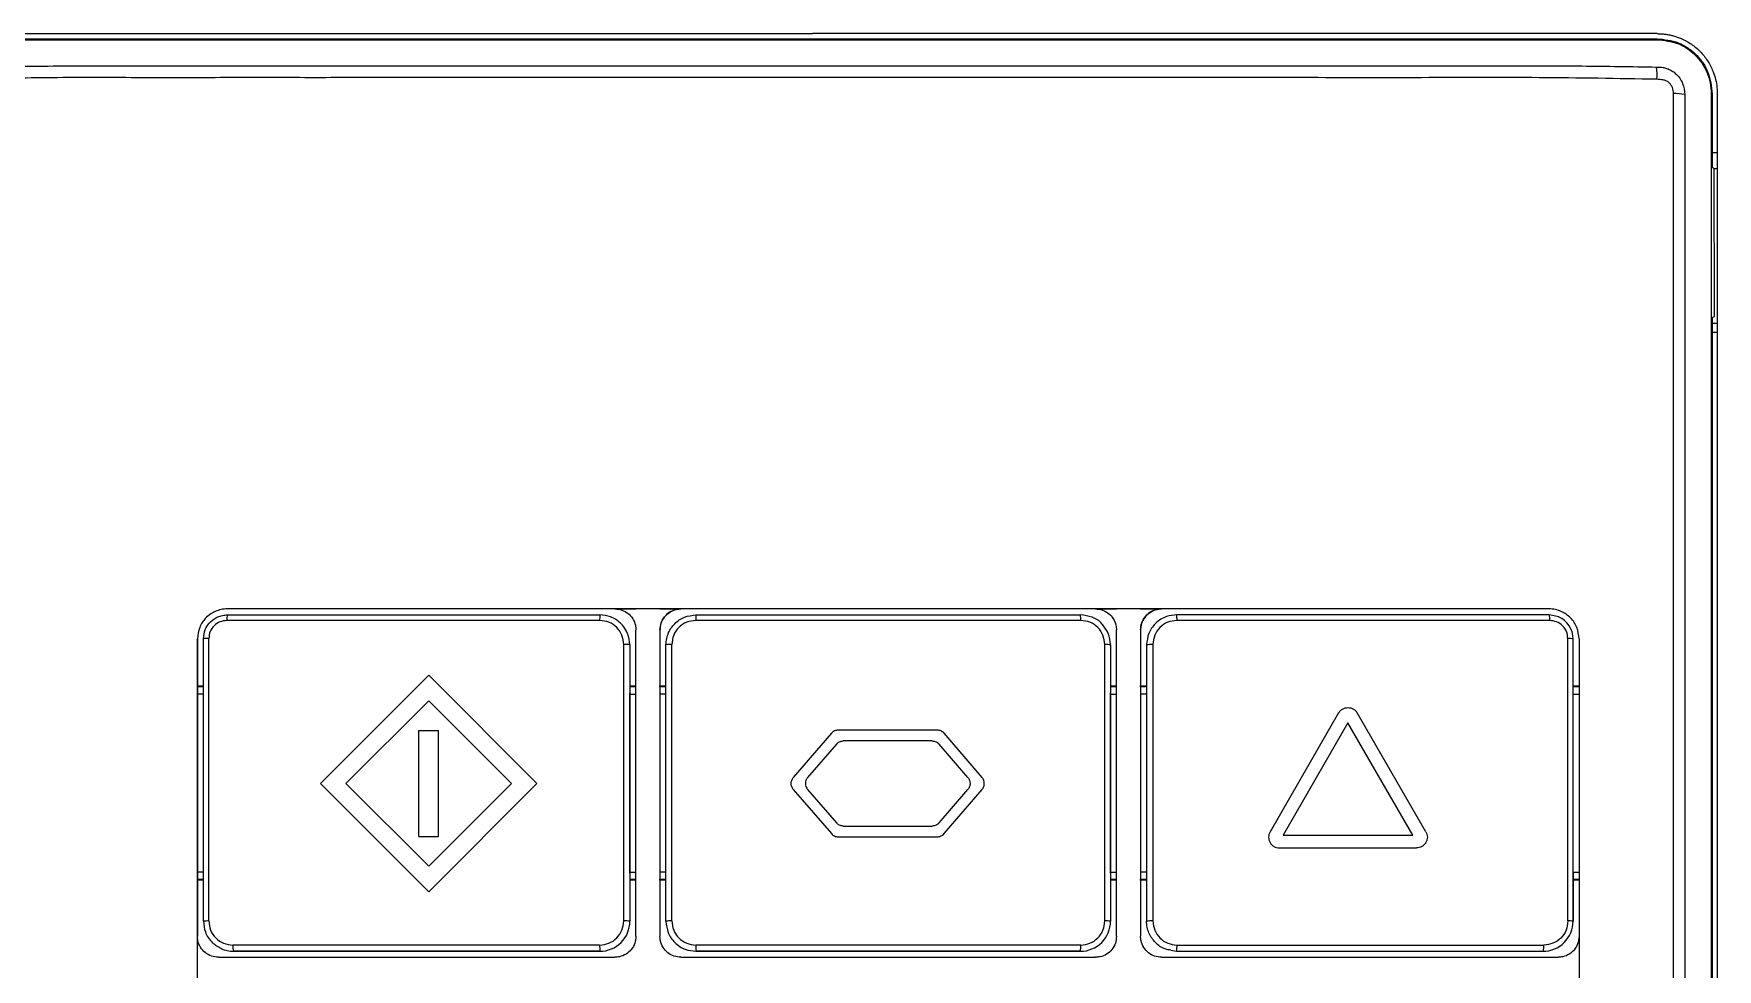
# Model space of a CAD drawing. Header units: inches. Extents: x 15 to 148, y 10 to 111.
# Drawn here: x 136.38 to 137.921, y 103.511 to 104.367 of the extents above; entities that cross this region are included whole.
import ezdxf

# ---------------------------------------------------------------- set-up
doc = ezdxf.new("R2010")
doc.units = ezdxf.units.IN
doc.header["$MEASUREMENT"] = 0
doc.layers.add('BLK_12AWG', color=7, linetype='Continuous')

# ---------------------------------------------------------------- blocks, each defined once
blk = doc.blocks.new('Varia')
at = {"color": 7, "linetype": 'Continuous'}
for p, q in [((165.0473, 105.9216), (165.0473, 105.9234)), ((165.1481, 105.8226), (165.1463, 105.8226)), ((165.1481, 105.8226), (165.1481, 105.6878)), ((165.1481, 105.7153), (165.1573, 105.7153)), ((165.1518, 105.6859), (165.1481, 105.6878)), ((165.1523, 105.4149), (165.1518, 105.6859)), ((165.1518, 105.6859), (165.1573, 105.6859)), ((165.1481, 105.4128), (165.1523, 105.4149)), ((165.1573, 105.4021), (165.1481, 105.4021)), ((165.1573, 105.3853), (165.1481, 105.3853)), ((162.4292, 104.8793), (162.4292, 104.8793)), ((163.1333, 104.8637), (163.1333, 104.8637)), ((163.1387, 104.8793), (163.1772, 104.8793)), ((163.1387, 104.8793), (163.1387, 104.8793)), ((163.2212, 104.8793), (163.1772, 104.8793)), ((163.2212, 104.8793), (163.2597, 104.8793)), ((163.5006, 104.8793), (163.2597, 104.8793)), ((163.2597, 104.8793), (163.2597, 104.8793)), ((163.5006, 104.8581), (163.287, 104.8581)), ((163.2872, 104.8683), (163.5006, 104.8683)), ((164.0187, 104.8793), (163.5006, 104.8793)), ((163.5006, 104.8683), (163.9912, 104.8683)), ((163.9917, 104.8581), (163.5006, 104.8581)), ((164.0133, 104.8637), (164.0133, 104.8637)), ((164.0187, 104.8793), (164.0572, 104.8793)), ((164.0187, 104.8793), (164.0187, 104.8793)), ((164.1012, 104.8793), (164.0572, 104.8793)), ((164.1012, 104.8793), (164.1397, 104.8793)), ((164.1397, 104.8793), (164.1397, 104.8793)), ((164.8492, 104.8793), (164.8492, 104.8793)), ((164.8669, 104.8646), (164.8669, 104.8646)), ((162.3742, 104.8243), (162.3742, 104.8243)), ((162.3742, 104.8243), (162.3742, 104.7382)), ((162.3852, 104.3073), (162.3852, 104.8243)), ((162.3951, 104.3078), (162.3951, 104.825)), ((163.1772, 104.2798), (163.1772, 104.8408)), ((163.2212, 104.8408), (163.2212, 104.2798)), ((163.2212, 104.8408), (163.2212, 104.7382)), ((163.2212, 104.8408), (163.2212, 104.8408)), ((164.0572, 104.2798), (164.0572, 104.8408)), ((164.1012, 104.8408), (164.1012, 104.2798)), ((164.1012, 104.8408), (164.1012, 104.8408)), ((164.1012, 104.8408), (164.1012, 104.7382)), ((164.8837, 104.3078), (164.8837, 104.825)), ((164.8932, 104.3073), (164.8932, 104.8243)), ((164.8932, 104.8243), (164.8932, 104.8243)), ((164.8932, 104.7253), (164.8932, 104.8243)), ((163.1549, 104.3078), (163.1549, 104.814)), ((163.1662, 104.8133), (163.1662, 104.3073)), ((163.1662, 104.8133), (163.1662, 104.7253)), ((163.1662, 104.8133), (163.1662, 104.8133)), ((163.2322, 104.3073), (163.2322, 104.8133)), ((163.243, 104.3078), (163.243, 104.814)), ((164.0358, 104.3078), (164.0358, 104.814)), ((164.0462, 104.8133), (164.0462, 104.3073)), ((164.0462, 104.8133), (164.0462, 104.7253)), ((164.0462, 104.8133), (164.0462, 104.8133)), ((164.1122, 104.8133), (164.1122, 104.3073)), ((164.1239, 104.814), (164.1239, 104.3078)), ((162.3742, 104.7363), (162.3742, 104.7382)), ((162.3742, 104.7382), (162.3852, 104.7382)), ((162.3742, 104.7363), (162.3742, 104.3843)), ((162.3852, 104.7363), (162.3742, 104.7363)), ((162.7977, 104.7577), (162.5996, 104.5596)), ((162.9959, 104.5596), (162.7977, 104.7577)), ((162.9959, 104.5596), (162.7977, 104.7577)), ((163.1662, 104.7382), (163.1772, 104.7382)), ((163.1772, 104.7363), (163.1662, 104.7363)), ((163.2212, 104.7363), (163.2212, 104.7382)), ((163.2212, 104.7382), (163.2322, 104.7382)), ((163.2212, 104.7363), (163.2212, 104.3843)), ((163.2322, 104.7363), (163.2212, 104.7363)), ((164.0462, 104.7382), (164.0572, 104.7382)), ((164.0572, 104.7363), (164.0462, 104.7363)), ((164.1012, 104.7363), (164.1012, 104.7382)), ((164.1012, 104.7382), (164.1122, 104.7382)), ((164.1012, 104.7363), (164.1012, 104.3843)), ((164.1122, 104.7363), (164.1012, 104.7363)), ((164.8932, 104.7382), (164.9042, 104.7382)), ((164.9042, 104.7363), (164.8932, 104.7363)), ((162.3852, 104.7234), (162.3742, 104.7234)), ((162.7977, 104.711), (162.6463, 104.5596)), ((162.7977, 104.711), (162.6463, 104.5596)), ((162.9492, 104.5596), (162.7977, 104.711)), ((163.1662, 104.7234), (163.1662, 104.7253)), ((163.1662, 104.3972), (163.1662, 104.7234)), ((163.1662, 104.7234), (163.1772, 104.7234)), ((163.2322, 104.7234), (163.2212, 104.7234)), ((164.0462, 104.7234), (164.0462, 104.7253)), ((164.0462, 104.3972), (164.0462, 104.7234)), ((164.0462, 104.7234), (164.0572, 104.7234)), ((164.1122, 104.7234), (164.1012, 104.7234)), ((164.8932, 104.7234), (164.8932, 104.7253)), ((164.8932, 104.3972), (164.8932, 104.7234)), ((164.8932, 104.7234), (164.9042, 104.7234)), ((164.4639, 104.6887), (164.3383, 104.4712)), ((164.481, 104.6709), (164.3623, 104.4652)), ((164.481, 104.6709), (164.3623, 104.4652)), ((164.5998, 104.4652), (164.481, 104.6709)), ((164.6238, 104.4712), (164.4982, 104.6887)), ((164.6238, 104.4712), (164.4982, 104.6887)), ((162.7796, 104.4624), (162.7796, 104.6567)), ((162.7796, 104.6567), (162.8158, 104.6567)), ((162.8158, 104.4624), (162.8158, 104.6567)), ((162.8158, 104.4624), (162.8158, 104.6567)), ((163.5352, 104.6515), (163.4654, 104.5703)), ((163.7289, 104.6572), (163.5477, 104.6572)), ((163.7198, 104.6374), (163.5568, 104.6374)), ((163.7198, 104.6374), (163.5568, 104.6374)), ((163.5568, 104.6374), (163.5568, 104.6374)), ((163.8112, 104.5703), (163.7414, 104.6515)), ((163.8112, 104.5703), (163.7414, 104.6515)), ((163.5443, 104.6317), (163.4915, 104.5703)), ((163.5443, 104.6317), (163.4915, 104.5703)), ((163.7851, 104.5703), (163.7323, 104.6317)), ((162.5996, 104.5596), (162.7977, 104.3614)), ((162.6463, 104.5596), (162.7977, 104.4081)), ((162.6463, 104.5596), (162.7977, 104.4081)), ((162.7977, 104.3614), (162.9959, 104.5596)), ((162.7977, 104.3614), (162.9959, 104.5596)), ((162.7977, 104.4081), (162.9492, 104.5596)), ((163.4654, 104.5488), (163.5352, 104.4677)), ((163.4915, 104.5703), (163.4915, 104.5703)), ((163.4915, 104.5488), (163.5443, 104.4875)), ((163.4915, 104.5488), (163.5443, 104.4875)), ((163.7323, 104.4875), (163.7851, 104.5488)), ((163.7414, 104.4677), (163.8112, 104.5488)), ((163.7414, 104.4677), (163.8112, 104.5488)), ((162.7796, 104.4624), (162.8158, 104.4624)), ((162.7796, 104.4624), (162.8158, 104.4624)), ((163.5477, 104.4619), (163.7289, 104.4619)), ((163.5477, 104.4619), (163.7289, 104.4619)), ((163.5568, 104.4817), (163.7198, 104.4817)), ((164.3623, 104.4652), (164.5998, 104.4652)), ((164.3555, 104.4415), (164.6066, 104.4415)), ((164.3555, 104.4415), (164.6066, 104.4415)), ((162.3852, 104.3972), (162.3742, 104.3972)), ((163.1662, 104.3953), (163.1662, 104.3972)), ((163.1662, 104.3972), (163.1772, 104.3972)), ((163.1662, 104.3953), (163.1662, 104.3073)), ((163.2322, 104.3972), (163.2212, 104.3972)), ((164.0462, 104.3953), (164.0462, 104.3972)), ((164.0462, 104.3972), (164.0572, 104.3972)), ((164.0462, 104.3953), (164.0462, 104.3073)), ((164.1122, 104.3972), (164.1012, 104.3972)), ((164.8932, 104.3953), (164.8932, 104.3972)), ((164.8932, 104.3972), (164.9042, 104.3972)), ((164.8932, 104.3953), (164.8932, 104.3073)), ((162.3742, 104.3843), (162.3742, 104.3824)), ((162.3742, 104.3843), (162.3852, 104.3843)), ((162.3742, 104.3824), (162.3742, 104.2798)), ((162.3852, 104.3824), (162.3742, 104.3824)), ((163.1662, 104.3843), (163.1772, 104.3843)), ((163.1772, 104.3824), (163.1662, 104.3824)), ((163.2212, 104.3824), (163.2212, 104.3843)), ((163.2212, 104.3843), (163.2322, 104.3843)), ((163.2212, 104.3824), (163.2212, 104.2798)), ((163.2322, 104.3824), (163.2212, 104.3824)), ((164.0462, 104.3843), (164.0572, 104.3843)), ((164.0572, 104.3824), (164.0462, 104.3824)), ((164.1012, 104.3824), (164.1012, 104.3843)), ((164.1012, 104.3843), (164.1122, 104.3843)), ((164.1012, 104.3824), (164.1012, 104.2798)), ((164.1122, 104.3824), (164.1012, 104.3824)), ((164.8932, 104.3843), (164.9042, 104.3843)), ((164.9042, 104.3824), (164.8932, 104.3824)), ((164.0462, 104.3073), (164.0462, 104.3073)), ((164.8932, 104.3073), (164.8932, 104.3073)), ((162.3742, 104.2413), (162.3742, 104.2798)), ((162.3742, 104.2798), (162.3742, 104.2798)), ((163.2212, 104.2798), (163.2212, 104.2798)), ((164.1012, 104.2798), (164.1012, 104.2798)), ((162.3742, 104.1973), (162.3742, 104.2413)), ((162.4182, 104.2569), (162.4182, 104.2569)), ((162.4402, 104.2523), (163.1112, 104.2523)), ((163.2597, 104.2413), (163.5006, 104.2413)), ((163.2652, 104.2569), (163.2652, 104.2569)), ((163.5006, 104.2638), (163.287, 104.2638)), ((163.5006, 104.2523), (163.2872, 104.2523)), ((163.2872, 104.2523), (163.9912, 104.2523)), ((163.2872, 104.2523), (163.2872, 104.2523)), ((163.9917, 104.2638), (163.5006, 104.2638)), ((163.9912, 104.2523), (163.5006, 104.2523)), ((163.5006, 104.2413), (164.0187, 104.2413)), ((163.9912, 104.2523), (163.9912, 104.2523)), ((164.1452, 104.2569), (164.1452, 104.2569)), ((164.1672, 104.2523), (164.8382, 104.2523)), ((164.8382, 104.2523), (164.8382, 104.2523))]:
    blk.add_line(p, q, dxfattribs=at)
for p, q in [((164.8669, 104.8646), (164.8492, 104.8683)), ((164.1567, 104.2544), (164.1672, 104.2523))]:
    blk.add_line(p, q)
for centre, radius, start, end in [((164.9602, 105.8593), 0.0869, 353.1929, 8.0562), ((165.0778, 105.7046), 0.1183, 80.3076, 90.3394), ((162.4537, 104.8605), 0.0257, 162.2284, 185.3972), ((163.1802, 104.8605), 0.0694, 173.5525, 182.0138), ((163.4143, 104.8605), 0.1273, 176.491, 181.099), ((163.9367, 104.8605), 0.0551, 357.464, 8.1381), ((164.1273, 104.8605), 0.0407, 356.5712, 11.0718), ((164.8301, 104.8604), 0.0207, 353.3593, 22.2782), ((164.8492, 104.8243), 0.044, 0.0002, 66.3573), ((162.3928, 104.7895), 0.0357, 86.3313, 102.2634), ((164.8859, 104.7908), 0.0343, 77.5589, 93.6339), ((163.1578, 104.7711), 0.0431, 78.6621, 93.8443), ((163.2403, 104.7741), 0.0401, 86.2383, 101.6849), ((164.0383, 104.7755), 0.0386, 78.1494, 93.7333), ((164.1209, 104.7695), 0.0446, 86.132, 101.157), ((162.3928, 104.2562), 0.0516, 87.4556, 98.4195), ((163.1112, 104.3073), 0.055, 270, 0.0002), ((163.1578, 104.2466), 0.0613, 82.0648, 92.703), ((163.2403, 104.2511), 0.0568, 87.34, 98.1966), ((163.9912, 104.3073), 0.055, 270, 0.0002), ((164.0383, 104.2528), 0.0551, 81.7239, 92.618), ((164.1209, 104.2442), 0.0637, 87.2803, 97.7816), ((164.8382, 104.3073), 0.055, 270, 0.0002), ((164.8859, 104.2578), 0.0501, 81.5288, 92.4921), ((162.4402, 104.3073), 0.055, 246.3571, 270), ((162.4688, 104.2608), 0.0299, 174.3685, 196.6498), ((163.1912, 104.2608), 0.0804, 177.8931, 186.0953), ((163.435, 104.2608), 0.148, 178.8539, 183.3071), ((163.928, 104.2608), 0.0638, 352.3034, 2.6553), ((164.121, 104.2608), 0.047, 349.5207, 3.5996), ((164.8158, 104.2609), 0.024, 339.0813, 6.9704)]:
    blk.add_arc(centre, radius, start, end, dxfattribs=at)
for points, knots in [([(161.9539, 105.9326), (161.9784, 105.9326), (162.0275, 105.9326), (162.1017, 105.9326), (162.1768, 105.9326), (162.2528, 105.9326), (162.3298, 105.9326), (162.4076, 105.9326), (162.4864, 105.9326), (162.5661, 105.9326), (162.6466, 105.9326), (162.7281, 105.9326), (162.8104, 105.9326), (162.8937, 105.9326), (162.9778, 105.9326), (163.0628, 105.9326), (163.1487, 105.9326), (163.2355, 105.9326), (163.3231, 105.9326), (163.4116, 105.9326), (163.4709, 105.9326), (163.5006, 105.9326)], [0, 0, 0, 0, 0.047719, 0.095984, 0.144794, 0.194151, 0.244053, 0.294501, 0.345495, 0.397035, 0.449121, 0.501753, 0.554932, 0.608656, 0.662926, 0.717742, 0.773104, 0.82901, 0.885462, 0.942459, 1, 1, 1, 1]), ([(165.0473, 105.9326), (165.0231, 105.9326), (164.9746, 105.9326), (164.9017, 105.9326), (164.8287, 105.9326), (164.7556, 105.9326), (164.6824, 105.9326), (164.609, 105.9326), (164.5355, 105.9326), (164.4619, 105.9326), (164.3881, 105.9326), (164.294, 105.9326), (164.1793, 105.9326), (164.044, 105.9326), (163.9085, 105.9326), (163.7728, 105.9326), (163.6368, 105.9326), (163.546, 105.9326), (163.5006, 105.9326)], [0, 0, 0, 0, 0.047368, 0.094767, 0.142199, 0.189667, 0.237174, 0.284721, 0.332312, 0.379949, 0.427634, 0.47537, 0.562552, 0.649816, 0.737178, 0.824653, 0.912255, 1, 1, 1, 1]), ([(165.0473, 105.9326), (165.0497, 105.9326), (165.0545, 105.9325), (165.0616, 105.9318), (165.0687, 105.9307), (165.0756, 105.9291), (165.0824, 105.9271), (165.0934, 105.923), (165.1081, 105.9154), (165.1246, 105.9021), (165.1385, 105.8857), (165.1478, 105.8685), (165.1536, 105.8523), (165.1567, 105.8376), (165.1571, 105.8276), (165.1573, 105.8226)], [0, 0, 0, 0, 0.042128, 0.083779, 0.125121, 0.166329, 0.207578, 0.249042, 0.370527, 0.491541, 0.615231, 0.739767, 0.826957, 0.913149, 1, 1, 1, 1]), ([(161.9539, 105.9234), (161.9995, 105.9234), (162.0975, 105.9234), (162.255, 105.9234), (162.4332, 105.9234), (162.6273, 105.9234), (162.8434, 105.9234), (163.0675, 105.9234), (163.2909, 105.9234), (163.433, 105.9234), (163.5006, 105.9234)], [0, 0, 0, 0, 0.0890461, 0.1913389, 0.3068826, 0.4356812, 0.5681564, 0.7254172, 0.8693677, 1, 1, 1, 1]), ([(161.954, 105.9216), (162.0821, 105.9216), (162.3383, 105.9215), (162.7249, 105.9216), (163.1125, 105.9216), (163.3713, 105.9216), (163.5006, 105.9216)], [0, 0, 0, 0, 0.249992, 0.499989, 0.749994, 1, 1, 1, 1]), ([(163.5006, 105.9234), (163.5664, 105.9234), (163.7045, 105.9234), (163.9213, 105.9234), (164.1593, 105.9234), (164.407, 105.9234), (164.6464, 105.9234), (164.8583, 105.9234), (164.988, 105.9234), (165.0473, 105.9234)], [0, 0, 0, 0, 0.1270711, 0.2667779, 0.4191136, 0.5876129, 0.7466335, 0.8840931, 1, 1, 1, 1]), ([(163.5006, 105.9216), (163.63, 105.9216), (163.8888, 105.9216), (164.2763, 105.9216), (164.663, 105.9215), (164.9192, 105.9216), (165.0473, 105.9216)], [0, 0, 0, 0, 0.250006, 0.500011, 0.750008, 1, 1, 1, 1]), ([(165.0473, 105.9234), (165.0605, 105.9219), (165.0802, 105.9197), (165.1037, 105.907), (165.119, 105.8946), (165.1315, 105.8792), (165.1443, 105.8557), (165.1466, 105.8358), (165.1481, 105.8226)], [0, 0, 0, 0, 0.250004, 0.376188, 0.499855, 0.623804, 0.749972, 1, 1, 1, 1]), ([(165.0473, 105.9216), (165.0602, 105.9202), (165.0855, 105.9174), (165.1184, 105.8953), (165.1369, 105.8681), (165.1451, 105.8428), (165.1459, 105.8294), (165.1463, 105.8226)], [0, 0, 0, 0, 0.248572, 0.490913, 0.738929, 0.869294, 1, 1, 1, 1]), ([(161.9551, 105.8715), (162.0068, 105.8723), (162.1095, 105.8739), (162.264, 105.8733), (162.418, 105.8735), (162.5722, 105.8734), (162.8039, 105.8735), (163.1133, 105.8735), (163.3715, 105.8735), (163.5006, 105.8735)], [0, 0, 0, 0, 0.101325, 0.20118, 0.301036, 0.400891, 0.500746, 0.750373, 1, 1, 1, 1]), ([(163.5006, 105.8735), (163.6452, 105.8735), (163.9344, 105.8735), (164.2685, 105.8735), (164.5031, 105.8734), (164.6387, 105.8735), (164.7741, 105.8733), (164.9102, 105.8739), (165.0006, 105.8723), (165.0462, 105.8715)], [0, 0, 0, 0, 0.2795774, 0.5591628, 0.6470386, 0.7349076, 0.822772, 0.9106679, 1, 1, 1, 1]), ([(165.0462, 105.8715), (165.0501, 105.8714), (165.055, 105.8713), (165.0612, 105.87), (165.0653, 105.8688), (165.0722, 105.866), (165.0808, 105.8603), (165.0887, 105.8515), (165.0958, 105.8386), (165.097, 105.828), (165.0977, 105.8212)], [0, 0, 0, 0, 0.151582, 0.188126, 0.232897, 0.311991, 0.460747, 0.609367, 0.74939, 1, 1, 1, 1]), ([(163.5006, 105.8522), (163.3713, 105.8522), (163.1128, 105.8521), (162.8029, 105.8521), (162.5709, 105.852), (162.4165, 105.8521), (162.2623, 105.8518), (162.1084, 105.8527), (162.006, 105.8503), (161.9548, 105.849)], [0, 0, 0, 0, 0.249993, 0.499992, 0.599998, 0.700006, 0.800016, 0.900027, 1, 1, 1, 1]), ([(165.0464, 105.849), (164.9748, 105.8503), (164.8314, 105.8528), (164.6157, 105.8518), (164.3995, 105.8521), (164.1416, 105.8521), (163.842, 105.8522), (163.6144, 105.8522), (163.5006, 105.8522)], [0, 0, 0, 0, 0.139972, 0.279985, 0.419994, 0.560002, 0.780004, 1, 1, 1, 1]), ([(165.0771, 105.8229), (165.0768, 105.8267), (165.0763, 105.8325), (165.0725, 105.8393), (165.0685, 105.8435), (165.0635, 105.8466), (165.056, 105.8483), (165.0503, 105.8488), (165.0464, 105.849)], [0, 0, 0, 0, 0.248706, 0.373924, 0.498813, 0.624013, 0.749052, 1, 1, 1, 1]), ([(165.0774, 103.6694), (165.0773, 103.8492), (165.0772, 104.2089), (165.0771, 104.7478), (165.0772, 105.2861), (165.0771, 105.6439), (165.0771, 105.8229)], [0, 0, 0, 0, 0.249989, 0.499986, 0.74999, 1, 1, 1, 1]), ([(165.0977, 105.8212), (165.0977, 105.6422), (165.0978, 105.2846), (165.0976, 104.7467), (165.0976, 104.2082), (165.0977, 103.8488), (165.0977, 103.669)], [0, 0, 0, 0, 0.250225, 0.499979, 0.749962, 1, 1, 1, 1]), ([(165.1463, 105.8226), (165.1463, 105.5749), (165.1463, 105.0795), (165.1463, 104.3336), (165.1463, 103.8357), (165.1463, 103.5868)], [0, 0, 0, 0, 0.333314, 0.666654, 1, 1, 1, 1]), ([(165.1573, 105.8226), (165.1573, 105.2622), (165.1573, 104.6993), (165.1573, 103.572), (165.1573, 103.0077), (165.1573, 102.444)], [0, 0, 0, 0, 0.5, 0.5, 1, 1, 1, 1]), ([(165.1481, 105.4128), (165.1481, 105.3368), (165.1481, 105.1774), (165.1481, 104.9269), (165.1481, 104.6883), (165.1481, 104.4659), (165.1481, 104.3163), (165.1481, 104.2123), (165.1481, 104.1571), (165.1481, 104.1013), (165.1481, 104.0447), (165.1481, 103.9875), (165.1481, 103.854), (165.1481, 103.6538), (165.1481, 103.3967), (165.1481, 103.1681), (165.1481, 102.9681), (165.1481, 102.7966), (165.1481, 102.6537), (165.1481, 102.5393), (165.1481, 102.4726), (165.1481, 102.444)], [0, 0, 0, 0, 0.077058, 0.161583, 0.253579, 0.318389, 0.386454, 0.404818, 0.423405, 0.442216, 0.46125, 0.480508, 0.499988, 0.596108, 0.682623, 0.759532, 0.826835, 0.884534, 0.932628, 0.971117, 1, 1, 1, 1]), ([(162.4292, 104.8793), (162.4253, 104.879), (162.4177, 104.8786), (162.4037, 104.8739), (162.389, 104.8637), (162.3767, 104.8456), (162.3751, 104.8315), (162.3742, 104.8243)], [0, 0, 0, 0, 0.136766, 0.267261, 0.508509, 0.750977, 1, 1, 1, 1]), ([(162.3852, 104.8243), (162.3859, 104.8301), (162.3873, 104.8416), (162.3973, 104.8561), (162.4091, 104.8641), (162.4201, 104.8677), (162.4262, 104.8681), (162.4292, 104.8683)], [0, 0, 0, 0, 0.2526534, 0.4996444, 0.7374266, 0.8657349, 1, 1, 1, 1]), ([(162.399, 104.8702), (162.3952, 104.8676), (162.3903, 104.8641), (162.387, 104.8591), (162.3862, 104.8579)], [0, 0, 0, 0, 0.758396, 1, 1, 1, 1]), ([(162.4281, 104.858), (162.4238, 104.8575), (162.4152, 104.8565), (162.4042, 104.849), (162.3966, 104.838), (162.3956, 104.8294), (162.3951, 104.825)], [0, 0, 0, 0, 0.250012, 0.499871, 0.749914, 1, 1, 1, 1]), ([(163.1108, 104.8581), (162.9969, 104.8581), (162.7689, 104.8581), (162.5417, 104.858), (162.4281, 104.858)], [0, 0, 0, 0, 0.4999974, 1, 1, 1, 1]), ([(163.5006, 104.8793), (163.3211, 104.8793), (162.9632, 104.8793), (162.6068, 104.8793), (162.4292, 104.8793)], [0, 0, 0, 0, 0.501881, 1, 1, 1, 1]), ([(163.1387, 104.8793), (163.0199, 104.8793), (162.783, 104.8793), (162.5469, 104.8793), (162.4292, 104.8793)], [0, 0, 0, 0, 0.501491, 1, 1, 1, 1]), ([(162.4292, 104.8683), (162.5424, 104.8683), (162.7694, 104.8683), (162.9971, 104.8683), (163.1112, 104.8683)], [0, 0, 0, 0, 0.498759, 1, 1, 1, 1]), ([(163.1549, 104.814), (163.1542, 104.8198), (163.1528, 104.8313), (163.1427, 104.8459), (163.1282, 104.8561), (163.1166, 104.8574), (163.1108, 104.8581)], [0, 0, 0, 0, 0.249826, 0.499676, 0.749779, 1, 1, 1, 1]), ([(163.1387, 104.8793), (163.1431, 104.8789), (163.1517, 104.878), (163.1633, 104.8714), (163.172, 104.8616), (163.1766, 104.8508), (163.177, 104.8436), (163.1772, 104.8408)], [0, 0, 0, 0, 0.214425, 0.428836, 0.643675, 0.858975, 1, 1, 1, 1]), ([(163.1662, 104.8133), (163.1654, 104.8205), (163.1641, 104.8324), (163.1566, 104.8448), (163.1513, 104.8514), (163.1483, 104.8537), (163.1474, 104.8544)], [0, 0, 0, 0, 0.4607359, 0.7601332, 0.9234287, 1, 1, 1, 1]), ([(163.2212, 104.8408), (163.2217, 104.8451), (163.2225, 104.8538), (163.2292, 104.8653), (163.2389, 104.874), (163.2498, 104.8786), (163.2569, 104.8791), (163.2597, 104.8793)], [0, 0, 0, 0, 0.215114, 0.430244, 0.644979, 0.859219, 1, 1, 1, 1]), ([(163.2597, 104.8793), (163.2554, 104.8789), (163.2468, 104.878), (163.2353, 104.8714), (163.2266, 104.8617), (163.2219, 104.8509), (163.2214, 104.8437), (163.2212, 104.8408)], [0, 0, 0, 0, 0.214018, 0.428038, 0.642064, 0.856416, 1, 1, 1, 1]), ([(163.2322, 104.8133), (163.2325, 104.8173), (163.233, 104.825), (163.2377, 104.8387), (163.2478, 104.8534), (163.2656, 104.8658), (163.28, 104.8675), (163.2872, 104.8683)], [0, 0, 0, 0, 0.139529, 0.269657, 0.500746, 0.750355, 1, 1, 1, 1]), ([(163.287, 104.8581), (163.2813, 104.8574), (163.2697, 104.856), (163.2551, 104.8459), (163.245, 104.8313), (163.2436, 104.8198), (163.243, 104.814)], [0, 0, 0, 0, 0.2499514, 0.4998401, 0.7498959, 1, 1, 1, 1]), ([(164.8492, 104.8793), (164.7009, 104.8793), (164.4034, 104.8793), (163.9533, 104.8793), (163.6519, 104.8793), (163.5006, 104.8793)], [0, 0, 0, 0, 0.331269, 0.664398, 1, 1, 1, 1]), ([(164.0314, 104.8504), (164.031, 104.851), (164.0267, 104.8575), (164.0126, 104.8655), (163.9984, 104.8673), (163.9912, 104.8683)], [0, 0, 0, 0, 0.048205, 0.516487, 1, 1, 1, 1]), ([(164.0358, 104.814), (164.0351, 104.8198), (164.0337, 104.8313), (164.0236, 104.8459), (164.0091, 104.8561), (163.9975, 104.8574), (163.9917, 104.8581)], [0, 0, 0, 0, 0.249845, 0.499669, 0.749769, 1, 1, 1, 1]), ([(164.0187, 104.8793), (164.0231, 104.8789), (164.0317, 104.878), (164.0432, 104.8714), (164.0519, 104.8617), (164.0566, 104.8509), (164.057, 104.8437), (164.0572, 104.8408)], [0, 0, 0, 0, 0.214129, 0.428269, 0.642122, 0.856014, 1, 1, 1, 1]), ([(164.1012, 104.8408), (164.1017, 104.8451), (164.1025, 104.8538), (164.1092, 104.8654), (164.119, 104.8741), (164.1298, 104.8787), (164.137, 104.8791), (164.1397, 104.8793)], [0, 0, 0, 0, 0.215199, 0.430388, 0.645988, 0.861666, 1, 1, 1, 1]), ([(164.1397, 104.8793), (164.1354, 104.8789), (164.1267, 104.878), (164.1152, 104.8713), (164.1065, 104.8615), (164.1019, 104.8507), (164.1014, 104.8436), (164.1012, 104.8408)], [0, 0, 0, 0, 0.214917, 0.429813, 0.645234, 0.860958, 1, 1, 1, 1]), ([(164.1672, 104.8683), (164.1611, 104.8677), (164.151, 104.8667), (164.1379, 104.8604), (164.1258, 104.8508), (164.1147, 104.8349), (164.1131, 104.8205), (164.1122, 104.8133)], [0, 0, 0, 0, 0.214124, 0.348554, 0.500948, 0.750438, 1, 1, 1, 1]), ([(164.1679, 104.8581), (164.1621, 104.8574), (164.1506, 104.8561), (164.136, 104.8459), (164.1259, 104.8313), (164.1246, 104.8198), (164.1239, 104.814)], [0, 0, 0, 0, 0.250225, 0.500335, 0.750191, 1, 1, 1, 1]), ([(164.8492, 104.8793), (164.7317, 104.8793), (164.4958, 104.8793), (164.2587, 104.8793), (164.1397, 104.8793)], [0, 0, 0, 0, 0.498435, 1, 1, 1, 1]), ([(164.8492, 104.8683), (164.7361, 104.8683), (164.5093, 104.8683), (164.2815, 104.8683), (164.1672, 104.8683)], [0, 0, 0, 0, 0.498694, 1, 1, 1, 1]), ([(164.8506, 104.858), (164.7371, 104.858), (164.5101, 104.858), (164.282, 104.8581), (164.1679, 104.8581)], [0, 0, 0, 0, 0.5000028, 1, 1, 1, 1]), ([(164.9042, 104.8243), (164.9034, 104.8314), (164.9018, 104.8456), (164.8895, 104.8636), (164.8748, 104.8738), (164.8609, 104.8786), (164.8532, 104.879), (164.8492, 104.8793)], [0, 0, 0, 0, 0.247263, 0.4913046, 0.7297131, 0.8609803, 1, 1, 1, 1]), ([(164.8837, 104.825), (164.8832, 104.8294), (164.8822, 104.838), (164.8745, 104.849), (164.8635, 104.8565), (164.8549, 104.8575), (164.8506, 104.858)], [0, 0, 0, 0, 0.250086, 0.500119, 0.749963, 1, 1, 1, 1]), ([(162.3742, 103.7243), (162.3742, 103.9083), (162.3742, 104.2752), (162.3742, 104.6416), (162.3742, 104.8243)], [0, 0, 0, 0, 0.501379, 1, 1, 1, 1]), ([(164.9042, 104.8243), (164.9042, 104.6418), (164.9042, 104.2754), (164.9042, 103.9085), (164.9042, 103.7243)], [0, 0, 0, 0, 0.498123, 1, 1, 1, 1]), ([(164.4639, 104.6887), (164.4649, 104.6901), (164.4668, 104.693), (164.471, 104.6961), (164.4758, 104.6981), (164.481, 104.6988), (164.4862, 104.6981), (164.491, 104.6961), (164.4952, 104.693), (164.4972, 104.6901), (164.4982, 104.6887)], [0, 0, 0, 0, 0.125052, 0.249962, 0.374846, 0.499828, 0.624908, 0.749846, 0.874722, 1, 1, 1, 1]), ([(164.4861, 104.6979), (164.4878, 104.6973), (164.491, 104.6962), (164.4952, 104.693), (164.4972, 104.6901), (164.4982, 104.6887)], [0, 0, 0, 0, 0.3330884, 0.6660079, 1, 1, 1, 1]), ([(163.5477, 104.6572), (163.5465, 104.6571), (163.5441, 104.657), (163.5408, 104.6558), (163.5377, 104.654), (163.536, 104.6523), (163.5352, 104.6515)], [0, 0, 0, 0, 0.249756, 0.499097, 0.749036, 1, 1, 1, 1]), ([(163.5443, 104.6317), (163.5451, 104.6325), (163.5467, 104.6342), (163.5498, 104.636), (163.5532, 104.6372), (163.5556, 104.6373), (163.5568, 104.6374)], [0, 0, 0, 0, 0.24976, 0.499104, 0.74904, 1, 1, 1, 1]), ([(163.5443, 104.6317), (163.5451, 104.6325), (163.5467, 104.6342), (163.5498, 104.636), (163.5532, 104.6372), (163.5556, 104.6373), (163.5568, 104.6374)], [0, 0, 0, 0, 0.249762, 0.499106, 0.749043, 1, 1, 1, 1]), ([(163.7198, 104.6374), (163.721, 104.6373), (163.7234, 104.6372), (163.7268, 104.636), (163.7299, 104.6342), (163.7315, 104.6325), (163.7323, 104.6317)], [0, 0, 0, 0, 0.249762, 0.499101, 0.749038, 1, 1, 1, 1]), ([(163.7414, 104.6515), (163.7406, 104.6523), (163.739, 104.654), (163.7359, 104.6558), (163.7325, 104.657), (163.7301, 104.6571), (163.7289, 104.6572)], [0, 0, 0, 0, 0.249754, 0.499097, 0.749041, 1, 1, 1, 1]), ([(163.7414, 104.6515), (163.7406, 104.6523), (163.739, 104.654), (163.7359, 104.6558), (163.7325, 104.657), (163.7301, 104.6571), (163.7289, 104.6572)], [0, 0, 0, 0, 0.249754, 0.499097, 0.749041, 1, 1, 1, 1]), ([(163.4654, 104.5488), (163.4643, 104.5504), (163.4621, 104.5537), (163.4611, 104.5596), (163.4621, 104.5655), (163.4643, 104.5687), (163.4654, 104.5703)], [0, 0, 0, 0, 0.249841, 0.499701, 0.749574, 1, 1, 1, 1]), ([(163.4915, 104.5703), (163.4904, 104.5687), (163.4882, 104.5655), (163.4873, 104.5596), (163.4882, 104.5537), (163.4904, 104.5504), (163.4915, 104.5488)], [0, 0, 0, 0, 0.249851, 0.499707, 0.749584, 1, 1, 1, 1]), ([(163.4915, 104.5703), (163.4904, 104.5687), (163.4882, 104.5655), (163.4873, 104.5596), (163.4882, 104.5537), (163.4904, 104.5504), (163.4915, 104.5488)], [0, 0, 0, 0, 0.249852, 0.499708, 0.749584, 1, 1, 1, 1]), ([(163.7851, 104.5703), (163.7862, 104.5687), (163.7884, 104.5655), (163.7894, 104.5596), (163.7884, 104.5537), (163.7862, 104.5504), (163.7851, 104.5488)], [0, 0, 0, 0, 0.249843, 0.499691, 0.749567, 1, 1, 1, 1]), ([(163.8112, 104.5488), (163.8123, 104.5504), (163.8145, 104.5537), (163.8155, 104.5596), (163.8145, 104.5655), (163.8123, 104.5687), (163.8112, 104.5703)], [0, 0, 0, 0, 0.249858, 0.499717, 0.74958, 1, 1, 1, 1]), ([(163.8112, 104.5488), (163.8123, 104.5504), (163.8145, 104.5537), (163.8155, 104.5596), (163.8145, 104.5655), (163.8123, 104.5687), (163.8112, 104.5703)], [0, 0, 0, 0, 0.249858, 0.499717, 0.74958, 1, 1, 1, 1]), ([(163.5568, 104.4817), (163.5556, 104.4818), (163.5532, 104.482), (163.5499, 104.4831), (163.5467, 104.4849), (163.5451, 104.4866), (163.5443, 104.4875)], [0, 0, 0, 0, 0.249759, 0.499102, 0.749039, 1, 1, 1, 1]), ([(163.5568, 104.4817), (163.5556, 104.4818), (163.5532, 104.482), (163.5499, 104.4831), (163.5467, 104.4849), (163.5451, 104.4866), (163.5443, 104.4875)], [0, 0, 0, 0, 0.2497591, 0.4991025, 0.7490388, 1, 1, 1, 1]), ([(163.7323, 104.4875), (163.7315, 104.4866), (163.7299, 104.4849), (163.7268, 104.4831), (163.7234, 104.482), (163.721, 104.4818), (163.7198, 104.4817)], [0, 0, 0, 0, 0.249777, 0.499116, 0.749045, 1, 1, 1, 1]), ([(163.5352, 104.4677), (163.536, 104.4668), (163.5376, 104.4651), (163.5407, 104.4633), (163.5441, 104.4622), (163.5465, 104.462), (163.5477, 104.4619)], [0, 0, 0, 0, 0.249758, 0.499113, 0.749041, 1, 1, 1, 1]), ([(163.7289, 104.4619), (163.7301, 104.462), (163.7325, 104.4622), (163.7358, 104.4633), (163.739, 104.4651), (163.7406, 104.4668), (163.7414, 104.4677)], [0, 0, 0, 0, 0.249763, 0.499105, 0.749049, 1, 1, 1, 1]), ([(163.7289, 104.4619), (163.7301, 104.462), (163.7325, 104.4622), (163.7358, 104.4633), (163.739, 104.4651), (163.7406, 104.4668), (163.7414, 104.4677)], [0, 0, 0, 0, 0.249763, 0.499105, 0.749049, 1, 1, 1, 1]), ([(164.3383, 104.4712), (164.3376, 104.4696), (164.3361, 104.4665), (164.3355, 104.4613), (164.3361, 104.4561), (164.3381, 104.4513), (164.3413, 104.4471), (164.3455, 104.444), (164.3503, 104.4419), (164.3537, 104.4416), (164.3555, 104.4415)], [0, 0, 0, 0, 0.125043, 0.249937, 0.374804, 0.499764, 0.624848, 0.749806, 0.87469, 1, 1, 1, 1]), ([(164.6238, 104.4712), (164.6245, 104.4696), (164.626, 104.4665), (164.6266, 104.4612), (164.6259, 104.4561), (164.6239, 104.4512), (164.6207, 104.4471), (164.6166, 104.444), (164.6118, 104.4419), (164.6083, 104.4416), (164.6066, 104.4415)], [0, 0, 0, 0, 0.125029, 0.249947, 0.374826, 0.499784, 0.624875, 0.749845, 0.874711, 1, 1, 1, 1]), ([(164.6238, 104.4712), (164.6245, 104.4696), (164.626, 104.4665), (164.6266, 104.4612), (164.6259, 104.4561), (164.6239, 104.4512), (164.6207, 104.4471), (164.6166, 104.444), (164.6118, 104.4419), (164.6083, 104.4416), (164.6066, 104.4415)], [0, 0, 0, 0, 0.125029, 0.249947, 0.374826, 0.499784, 0.624875, 0.749845, 0.874711, 1, 1, 1, 1]), ([(162.3852, 104.3073), (162.3859, 104.3006), (162.387, 104.2901), (162.3937, 104.2773), (162.4027, 104.2657), (162.4123, 104.2604), (162.4183, 104.2571)], [0, 0, 0, 0, 0.314105, 0.490411, 0.679132, 1, 1, 1, 1]), ([(162.3951, 104.3078), (162.3957, 104.302), (162.3971, 104.2904), (162.4073, 104.2759), (162.4218, 104.2658), (162.4334, 104.2644), (162.4391, 104.2638)], [0, 0, 0, 0, 0.249923, 0.499881, 0.74991, 1, 1, 1, 1]), ([(163.1108, 104.2638), (163.1166, 104.2645), (163.1281, 104.2658), (163.1427, 104.2759), (163.1529, 104.2905), (163.1542, 104.302), (163.1549, 104.3078)], [0, 0, 0, 0, 0.249964, 0.4998541, 0.7499025, 1, 1, 1, 1]), ([(163.2322, 104.3073), (163.2331, 104.3001), (163.2347, 104.2857), (163.2456, 104.2701), (163.2572, 104.2608), (163.2701, 104.2541), (163.2805, 104.253), (163.2872, 104.2523)], [0, 0, 0, 0, 0.249563, 0.499103, 0.637695, 0.767539, 1, 1, 1, 1]), ([(163.243, 104.3078), (163.2437, 104.3021), (163.245, 104.2905), (163.2551, 104.276), (163.2697, 104.2658), (163.2812, 104.2645), (163.287, 104.2638)], [0, 0, 0, 0, 0.249826, 0.499666, 0.749772, 1, 1, 1, 1]), ([(163.9917, 104.2638), (163.9975, 104.2645), (164.009, 104.2658), (164.0236, 104.2759), (164.0338, 104.2905), (164.0351, 104.302), (164.0358, 104.3078)], [0, 0, 0, 0, 0.249849, 0.499676, 0.749862, 1, 1, 1, 1]), ([(164.1567, 104.2544), (164.1531, 104.2549), (164.1425, 104.2564), (164.1275, 104.2676), (164.1173, 104.2824), (164.1129, 104.2962), (164.1125, 104.3036), (164.1122, 104.3073)], [0, 0, 0, 0, 0.14243, 0.427668, 0.707465, 0.852291, 1, 1, 1, 1]), ([(164.1239, 104.3078), (164.1245, 104.302), (164.1259, 104.2905), (164.1361, 104.2759), (164.1507, 104.2658), (164.1622, 104.2645), (164.1679, 104.2638)], [0, 0, 0, 0, 0.250095, 0.50015, 0.750028, 1, 1, 1, 1]), ([(164.8837, 104.3078), (164.883, 104.302), (164.8817, 104.2904), (164.8715, 104.2759), (164.8569, 104.2657), (164.8454, 104.2644), (164.8396, 104.2638)], [0, 0, 0, 0, 0.249751, 0.499588, 0.749752, 1, 1, 1, 1]), ([(162.4127, 104.2413), (162.4084, 104.2417), (162.3997, 104.2426), (162.3881, 104.2493), (162.3794, 104.2592), (162.3749, 104.27), (162.3744, 104.2771), (162.3742, 104.2798)], [0, 0, 0, 0, 0.216296, 0.432583, 0.649021, 0.864771, 1, 1, 1, 1]), ([(163.1772, 104.2798), (163.1768, 104.2755), (163.176, 104.2668), (163.1693, 104.2553), (163.1596, 104.2466), (163.1487, 104.242), (163.1416, 104.2415), (163.1387, 104.2413)], [0, 0, 0, 0, 0.214708, 0.429434, 0.643918, 0.858205, 1, 1, 1, 1]), ([(163.2597, 104.2413), (163.2554, 104.2417), (163.2468, 104.2426), (163.2352, 104.2492), (163.2265, 104.259), (163.2219, 104.2698), (163.2214, 104.277), (163.2212, 104.2798)], [0, 0, 0, 0, 0.214551, 0.429095, 0.643855, 0.858852, 1, 1, 1, 1]), ([(164.0572, 104.2798), (164.0568, 104.2755), (164.056, 104.2668), (164.0493, 104.2552), (164.0395, 104.2465), (164.0287, 104.2419), (164.0215, 104.2415), (164.0187, 104.2413)], [0, 0, 0, 0, 0.214834, 0.429651, 0.644779, 0.860056, 1, 1, 1, 1]), ([(164.1397, 104.2413), (164.1354, 104.2417), (164.1268, 104.2426), (164.1152, 104.2492), (164.1065, 104.2589), (164.1019, 104.2698), (164.1014, 104.2769), (164.1012, 104.2798)], [0, 0, 0, 0, 0.214643, 0.429302, 0.643561, 0.85754, 1, 1, 1, 1]), ([(164.9042, 104.2798), (164.9038, 104.2755), (164.903, 104.2668), (164.8964, 104.2553), (164.8866, 104.2466), (164.8758, 104.242), (164.8686, 104.2415), (164.8657, 104.2413)], [0, 0, 0, 0, 0.213073, 0.426084, 0.640584, 0.857008, 1, 1, 1, 1]), ([(162.4127, 104.2413), (162.5332, 104.2413), (162.7748, 104.2413), (163.0172, 104.2413), (163.1387, 104.2413)], [0, 0, 0, 0, 0.498834, 1, 1, 1, 1]), ([(163.1108, 104.2638), (162.9987, 104.2638), (162.7744, 104.2638), (162.5509, 104.2638), (162.4391, 104.2638)], [0, 0, 0, 0, 0.499998, 1, 1, 1, 1]), ([(163.1112, 104.2523), (162.999, 104.2523), (162.775, 104.2523), (162.5517, 104.2523), (162.4402, 104.2523)], [0, 0, 0, 0, 0.5007944, 1, 1, 1, 1]), ([(164.1397, 104.2413), (164.2614, 104.2413), (164.504, 104.2413), (164.7453, 104.2413), (164.8657, 104.2413)], [0, 0, 0, 0, 0.501243, 1, 1, 1, 1]), ([(164.1672, 104.2523), (164.2795, 104.2523), (164.5037, 104.2523), (164.7269, 104.2523), (164.8382, 104.2523)], [0, 0, 0, 0, 0.500867, 1, 1, 1, 1]), ([(164.1679, 104.2638), (164.2801, 104.2638), (164.5046, 104.2638), (164.7279, 104.2638), (164.8396, 104.2638)], [0, 0, 0, 0, 0.499998, 1, 1, 1, 1])]:
    blk.add_open_spline(points, degree=3, knots=knots, dxfattribs=at)
at = {"color": 8, "linetype": 'Continuous'}
for points, knots in [([(163.1474, 104.8544), (163.1452, 104.8562), (163.1402, 104.8605), (163.1282, 104.8665), (163.1179, 104.8676), (163.1112, 104.8683)], [0, 0, 0, 0, 0.215151, 0.499013, 1, 1, 1, 1]), ([(164.0462, 104.8133), (164.0455, 104.8206), (164.0442, 104.8344), (164.0355, 104.8452), (164.0314, 104.8504)], [0, 0, 0, 0, 0.526648, 1, 1, 1, 1])]:
    blk.add_open_spline(points, degree=3, knots=knots, dxfattribs=at)

msp = doc.modelspace()

# ---------------------------------------------------------------- block references
at = {"layer": 'BLK_12AWG', "xscale": 0.5, "yscale": 0.5, "zscale": 0.5}
msp.add_blockref('Varia', (55.3424, 51.4012), dxfattribs=at)

doc.saveas('drawing.dxf')
